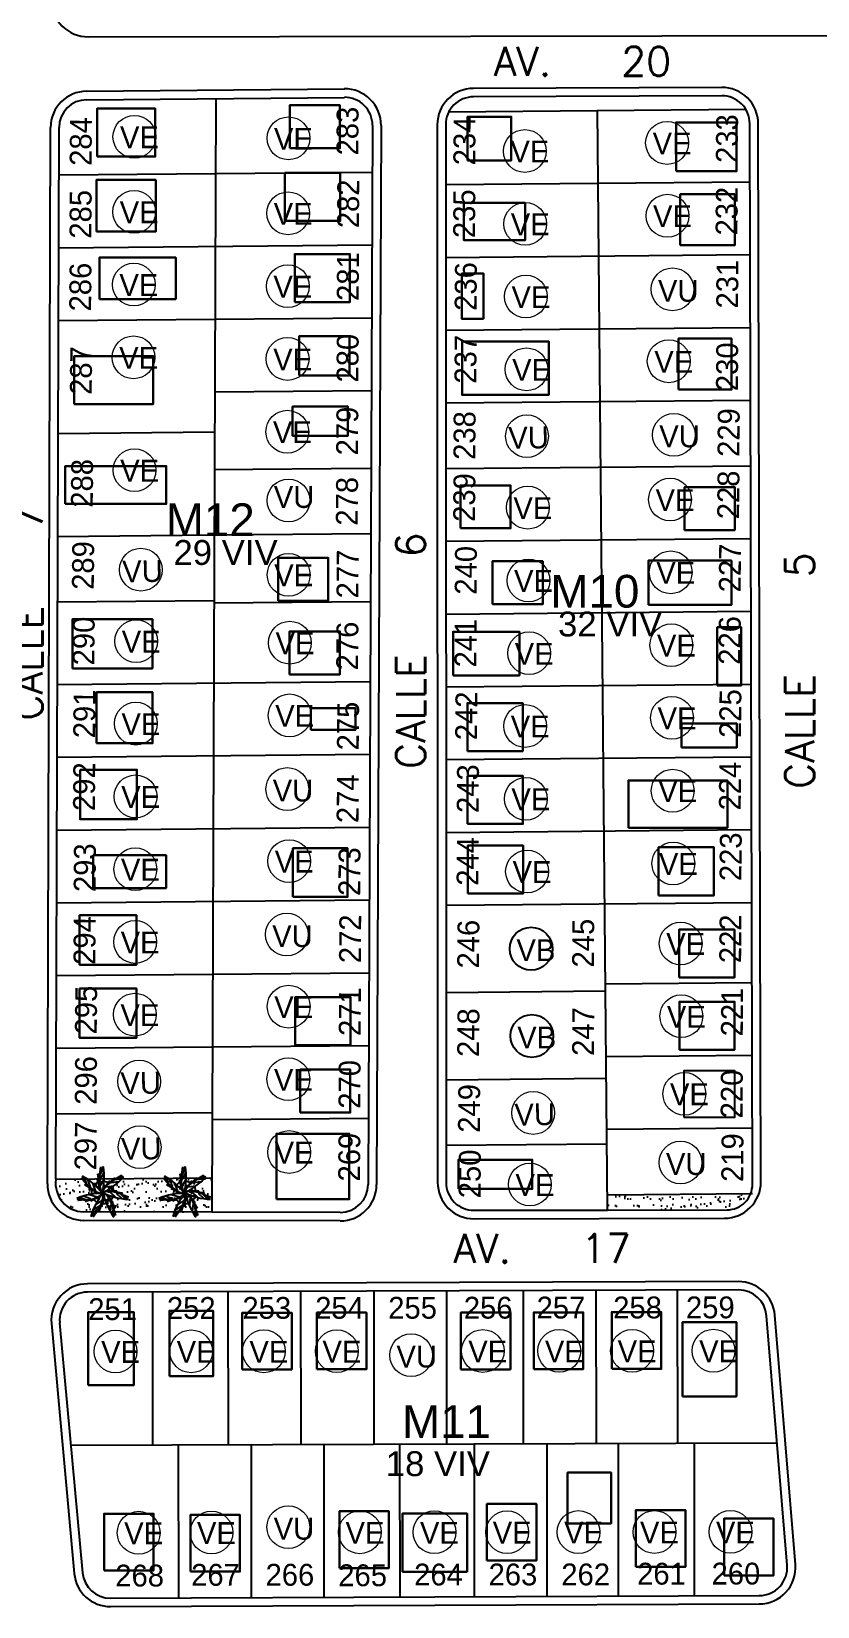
# Model space of a CAD drawing. Extents: x 472704 to 474638, y 1059265 to 1060325.
# Drawn here: x 473476.3 to 473584.4, y 1059510.3 to 1059726.7 of the extents above; entities that cross this region are included whole.
import ezdxf

# ---------------------------------------------------------------- set-up
doc = ezdxf.new("R2010")
doc.units = 0
doc.header["$LTSCALE"] = 0.4
doc.header["$MEASUREMENT"] = 0
for name, color, linetype, lineweight in [('AREAS VERDAS', 72, 'CONTINUOUS', 25), ('AREAS VERDES', 2, 'CONTINUOUS', 20), ('CALLES', 140, 'CONTINUOUS', 40), ('CASA', 31, 'CONTINUOUS', 30)]:
    doc.layers.add(name, color=color, linetype=linetype, lineweight=lineweight)
for name, color, linetype in [('BIFAMILIARES', 6, 'CONTINUOUS'), ('CASASDURAS', 1, 'CONTINUOUS'), ('Dura', 1, 'CONTINUOUS'), ('MANZANAS', 5, 'CONTINUOUS'), ('NumeroPropu', 6, 'CONTINUOUS'), ('PARCELASPEOPUESTAS', 3, 'CONTINUOUS'), ('TipoVivienda', 7, 'CONTINUOUS'), ('UNIFAMILIAR', 5, 'CONTINUOUS'), ('VEGETACION', 3, 'CONTINUOUS'), ('VIAPROPUESTA', 7, 'CONTINUOUS')]:
    doc.layers.add(name, color=color, linetype=linetype)
doc.styles.add('ARIAL', font='arial.ttf')
doc.styles.add('Numeros Parcelas', font='', dxfattribs={"height": 3})
doc.styles.get("Standard").update_dxf_attribs({"font": 'romans.shx'})
doc.styles.add('TipoVivienda', font='', dxfattribs={"height": 3})
doc.styles.get('Numeros Parcelas').set_extended_font_data('AvantGarde Bk BT')
doc.styles.get('TipoVivienda').set_extended_font_data('AvantGarde Bk BT')
pattern_1 = [(37.5, (0, 0), (-0.0629933581, 1.926823769), [0, -1.52, 0, -1.7, 0, -1.625]), (7.5, (0, 0), (1.769776705, 2.822146065), [0, -0.82, 0, -1.37, 0, -0.525]), (327.5, (-1.23, 0), (3.1141418618, 0.0056590535), [0, -0.5, 0, -1.8, 0, -2.35]), (317.5, (-1.23, 0), (3.0061266046, 0.877675565), [0, -0.25, 0, -1.18, 0, -1.35])]

# ---------------------------------------------------------------- blocks, each defined once
blk = doc.blocks.new('PALME01')
at = {"layer": 'VEGETACION'}
for p, q in [((-0.48, 1.69), (-0.56, 2.58)), ((-0.56, 2.58), (-0.32, 2.46)), ((-0.34, 2.42), (0.22, 3.22)), ((-0.34, 1.77), (0.26, 2.65)), ((-0.32, 2.46), (-0.14, 3.51)), ((1.78, 1.75), (2.7, 2.27)), ((2.7, 2.27), (2.6, 2.09)), ((-2.17, 1.26), (-2.88, 2.05)), ((-2.88, 2.05), (-2.68, 2)), ((-2.16, 1.22), (-2.44, 2.16)), ((-2.42, 1.15), (-2.17, 1.26)), ((-1.67, 0.65), (-2.42, 1.15)), ((-1.65, 0.81), (-1.96, 1.83)), ((-1.86, 0.57), (-1.67, 0.65)), ((-0.99, 0.15), (-1.86, 0.57)), ((-0.93, 0.18), (-1.28, 1.25)), ((-1.16, 0.07), (-0.99, 0.15)), ((-0.01, -0.17), (-1.16, 0.07)), ((-0.45, 0.84), (-0.66, 1.78)), ((-0.66, 1.78), (-0.48, 1.69)), ((-0.08, -0.13), (-0.61, 0.92)), ((-0.61, 0.92), (-0.45, 0.84)), ((-0.39, 0.81), (0.23, 1.75)), ((-0.1, -0.04), (0.39, 1.03)), ((-0.04, 0.03), (1.1, 0.31)), ((0.04, 0.02), (0.97, -0.69)), ((0.39, 1.03), (0.43, 0.85)), ((0.43, 0.85), (1.03, 1.6)), ((0.44, 0.78), (1.57, 0.88)), ((0.94, 0.12), (1.72, -0.7)), ((1.1, 0.31), (0.98, 0.17)), ((0.98, 0.17), (1.94, 0.16)), ((1.03, 1.6), (1.07, 1.4)), ((1.07, 1.4), (1.72, 2.02)), ((1.22, 1.34), (2.28, 1.42)), ((1.72, 2.02), (1.78, 1.75)), ((1.73, 1.74), (2.71, 1.81)), ((1.94, 0.16), (1.81, 0.01)), ((1.81, 0.01), (2.7, -0.12)), ((-3.46, -1), (-3.29, -0.88)), ((-2.4, -0.93), (-3.46, -1)), ((-2.35, -0.95), (-3.26, -0.58)), ((-1.72, -0.8), (-2.71, -0.42)), ((-1.61, -0.92), (-2.46, -1.2)), ((-0.77, -0.64), (-1.83, -0.24)), ((-0.79, -0.71), (-1.66, -1.12)), ((-1.66, -1.12), (-1.61, -0.92)), ((-0.5, -1.86), (-1.42, -2.4)), ((-0.03, -1.03), (-1.01, -1.6)), ((0.07, -0.13), (-0.83, -0.88)), ((-0.83, -0.88), (-0.79, -0.71)), ((-0.33, -1.85), (-0.65, -2.69)), ((-0.21, -2.01), (-0.33, -1.85)), ((0.01, -1.08), (-0.21, -2.01)), ((0.12, -1.22), (0.01, -1.08)), ((0.09, -0.05), (0.12, -1.22)), ((0.73, -0.69), (0.57, -1.81)), ((0.97, -0.69), (0.79, -0.69)), ((0.79, -0.69), (1.39, -1.44)), ((1.09, -1.57), (0.94, -2.63)), ((1.39, -1.44), (1.19, -1.44)), ((1.19, -1.44), (1.64, -2.21)), ((1.38, -2.16), (1.22, -3.13)), ((1.86, -0.15), (2.59, -0.93)), ((2.49, -0.3), (3.15, -1.02)), ((2.7, -0.12), (2.53, -0.32)), ((2.53, -0.32), (3.51, -0.73)), ((3.51, -0.73), (3.31, -0.76)), ((-0.78, -2.45), (-1.63, -2.93)), ((-0.82, -2.48), (-1.43, -3.35)), ((-0.65, -2.69), (-0.82, -2.48)), ((1.37, -2.21), (1.67, -3.23)), ((1.64, -2.21), (1.37, -2.21)), ((1.67, -3.23), (1.52, -3.09))]:
    blk.add_line(p, q, dxfattribs=at)
for centre, radius, start, end in [((0.88, 3.52), 3.79, 197.9411, 256.4055), ((-7.05, -5.04), 8.56, 34.6853, 59.6613), ((3.35, 1.47), 3.79, 146.5126, 204.9769), ((-8.28, 2.34), 8.56, 343.2568, 8.2327), ((0, 0), 1.53, 165.4304, 194.1231), ((0, 0), 1.53, 112.3411, 140.8959), ((-3.28, 7.91), 8.56, 291.8282, 316.8041), ((3.29, -1.73), 3.79, 95.084, 153.5483), ((0.75, -3.68), 3.79, 43.6554, 102.1198), ((4.18, 7.47), 8.56, 240.3996, 265.3756), ((-2.36, -2.91), 3.79, 352.2268, 50.6912), ((8.5, 1.36), 8.56, 188.971, 213.947), ((0, 0), 1.53, 58.7372, 86.9078), ((0, 0), 1.53, 6.2517, 34.072), ((-0.51, -8.67), 8.56, 86.1139, 111.0899), ((-2.25, 2.86), 3.79, 249.3697, 307.8341), ((-3.7, 0), 3.79, 300.7983, 359.2626), ((6.41, -5.83), 8.56, 137.5425, 162.5184), ((0, 0), 1.53, 216.742, 245.1681), ((0, 0), 1.53, 266.3653, 294.3399), ((0, 0), 1.53, 315.6716, 343.3932)]:
    blk.add_arc(centre, radius, start, end, dxfattribs=at)
blk = doc.blocks.new('PALMERA')
at = {"layer": 'AREAS VERDES'}
blk.add_blockref('PALME01', (-88.82, 0.82), dxfattribs=at)

msp = doc.modelspace()

# ---------------------------------------------------------------- hatches: boundary and pattern name
at = {"layer": 'AREAS VERDAS'}
h = msp.add_hatch(dxfattribs=at)
h.set_pattern_fill('AR-SAND', color=64, style=0)
h.set_pattern_definition(pattern_1)
h.paths.add_polyline_path([(473479.69, 1059568.98, 0.455005), (473483.51, 1059564.51), (473501.14, 1059564.47), (473501.15, 1059569.18)])
h = msp.add_hatch(dxfattribs=at)
h.set_pattern_fill('AR-SAND', color=64, style=0)
h.set_pattern_definition(pattern_1)
h.paths.add_polyline_path([(473571.94, 1059564.79, 0.309917), (473575.2, 1059567.04), (473555.49, 1059566.86), (473555.51, 1059564.76)])

# ---------------------------------------------------------------- linework, layer by layer
at = {"layer": 'BIFAMILIARES', "linetype": 'Continuous'}
for centre in [(473545, 1059600.67), (473545.11, 1059588.68)]:
    msp.add_circle(centre, 2.94, dxfattribs=at)
at = {"layer": 'CASA'}
for points in [[(473485.35, 1059709.52), (473493.35, 1059709.52), (473493.35, 1059716.12), (473485.35, 1059716.12)], [(473511.84, 1059710.67), (473518.74, 1059710.67), (473518.74, 1059716.57), (473511.84, 1059716.57)], [(473536.27, 1059708.99), (473542.27, 1059708.99), (473542.27, 1059714.99), (473536.27, 1059714.99)], [(473564.94, 1059707.51), (473573.24, 1059707.51), (473573.24, 1059714.21), (473564.94, 1059714.21)], [(473485.26, 1059699.22), (473493.41, 1059699.22), (473493.41, 1059706.32), (473485.26, 1059706.32)], [(473511.18, 1059700.68), (473518.78, 1059700.68), (473518.78, 1059707.28), (473511.18, 1059707.28)], [(473565.5, 1059697.34), (473573, 1059697.34), (473573, 1059704.34), (473565.5, 1059704.34)], [(473535.77, 1059703.16), (473544.18, 1059703.16), (473544.18, 1059698.03), (473535.77, 1059698.03)], [(473485.67, 1059689.94), (473496.17, 1059689.94), (473496.17, 1059695.64), (473485.67, 1059695.64)], [(473512.51, 1059689.52), (473520.11, 1059689.52), (473520.11, 1059696.12), (473512.51, 1059696.12)], [(473538.48, 1059687.24), (473535.48, 1059687.24), (473535.48, 1059693.44), (473538.48, 1059693.44)], [(473513.15, 1059679.45), (473520.05, 1059679.45), (473520.05, 1059684.85), (473513.15, 1059684.85)], [(473565.25, 1059677.5), (473572.55, 1059677.5), (473572.55, 1059684.5), (473565.25, 1059684.5)], [(473535.51, 1059684.13), (473547.44, 1059684.13), (473547.44, 1059676.77), (473535.51, 1059676.77)], [(473482.22, 1059675.51), (473493.07, 1059675.51), (473493.07, 1059682.11), (473482.22, 1059682.11)], [(473512.22, 1059671.16), (473519.82, 1059671.16), (473519.82, 1059675.16), (473512.22, 1059675.16)], [(473480.97, 1059661.79), (473494.87, 1059661.79), (473494.87, 1059666.99), (473480.97, 1059666.99)], [(473535.29, 1059658.44), (473542.19, 1059658.44), (473542.19, 1059664.34), (473535.29, 1059664.34)], [(473566.09, 1059658.2), (473572.99, 1059658.2), (473572.99, 1059664.1), (473566.09, 1059664.1)], [(473510.22, 1059648.47), (473517.12, 1059648.47), (473517.12, 1059654.37), (473510.22, 1059654.37)], [(473539.7, 1059648), (473546.6, 1059648), (473546.6, 1059653.9), (473539.7, 1059653.9)], [(473561.13, 1059647.9), (473572.53, 1059647.9), (473572.53, 1059654), (473561.13, 1059654)], [(473481.97, 1059639.18), (473492.97, 1059639.18), (473492.97, 1059645.93), (473481.97, 1059645.93)], [(473511.82, 1059638.37), (473518.72, 1059638.37), (473518.72, 1059644.27), (473511.82, 1059644.27)], [(473534.29, 1059638.22), (473543.39, 1059638.22), (473543.39, 1059644.22), (473534.29, 1059644.22)], [(473570.58, 1059636.85), (473573.88, 1059636.85), (473573.88, 1059644.85), (473570.58, 1059644.85)], [(473485.28, 1059628.91), (473492.98, 1059628.91), (473492.98, 1059635.91), (473485.28, 1059635.91)], [(473514.72, 1059630.74), (473520.87, 1059630.74), (473520.87, 1059633.74), (473514.72, 1059633.74)], [(473536.26, 1059627.82), (473543.86, 1059627.82), (473543.86, 1059634.42), (473536.26, 1059634.42)], [(473565.68, 1059628.3), (473573.28, 1059628.3), (473573.28, 1059631.6), (473565.68, 1059631.6)], [(473483.02, 1059625.27), (473483.02, 1059618.47), (473490.82, 1059618.47), (473490.82, 1059625.27)], [(473536.28, 1059617.82), (473543.88, 1059617.82), (473543.88, 1059624.42), (473536.28, 1059624.42)], [(473558.38, 1059617.29), (473571.98, 1059617.29), (473571.98, 1059623.79), (473558.38, 1059623.79)], [(473484.83, 1059613.51), (473484.83, 1059609.01), (473494.83, 1059609.01), (473494.83, 1059613.51)], [(473512.28, 1059607.78), (473519.78, 1059607.78), (473519.78, 1059614.48), (473512.28, 1059614.48)], [(473536.31, 1059608.25), (473543.91, 1059608.25), (473543.91, 1059614.85), (473536.31, 1059614.85)], [(473562.53, 1059608), (473570.13, 1059608), (473570.13, 1059614.6), (473562.53, 1059614.6)], [(473482.96, 1059605.27), (473482.96, 1059598.47), (473490.76, 1059598.47), (473490.76, 1059605.27)], [(473565.35, 1059596.7), (473572.95, 1059596.7), (473572.95, 1059603.3), (473565.35, 1059603.3)], [(473482.96, 1059595.22), (473482.96, 1059588.42), (473490.76, 1059588.42), (473490.76, 1059595.22)], [(473512.6, 1059587.43), (473520.2, 1059587.43), (473520.2, 1059594.03), (473512.6, 1059594.03)], [(473565.38, 1059586.78), (473572.98, 1059586.78), (473572.98, 1059593.38), (473565.38, 1059593.38)], [(473513.25, 1059578.15), (473520.15, 1059578.15), (473520.15, 1059584.05), (473513.25, 1059584.05)], [(473510.01, 1059566.24), (473520.01, 1059566.24), (473520.01, 1059575.24), (473510.01, 1059575.24)], [(473535.02, 1059567.66), (473545.17, 1059567.66), (473545.17, 1059571.66), (473535.02, 1059571.66)], [(473484.11, 1059540.71), (473490.41, 1059540.71), (473490.41, 1059550.71), (473484.11, 1059550.71)], [(473495.29, 1059541.91), (473501.29, 1059541.91), (473501.29, 1059550.91), (473495.29, 1059550.91)], [(473505.31, 1059542.85), (473512.11, 1059542.85), (473512.11, 1059550.65), (473505.31, 1059550.65)], [(473515.56, 1059542.88), (473522.36, 1059542.88), (473522.36, 1059550.68), (473515.56, 1059550.68)], [(473535.36, 1059542.87), (473542.16, 1059542.87), (473542.16, 1059550.67), (473535.36, 1059550.67)], [(473545.37, 1059542.9), (473552.17, 1059542.9), (473552.17, 1059550.7), (473545.37, 1059550.7)], [(473556.09, 1059542.93), (473562.89, 1059542.93), (473562.89, 1059550.73), (473556.09, 1059550.73)], [(473565.83, 1059539.15), (473573.23, 1059539.15), (473573.23, 1059549.36), (473565.83, 1059549.36)], [(473550.01, 1059521.69), (473556.01, 1059521.69), (473556.01, 1059528.69), (473550.01, 1059528.69)], [(473538.94, 1059516.58), (473545.74, 1059516.58), (473545.74, 1059524.38), (473538.94, 1059524.38)], [(473486.32, 1059515.23), (473493.12, 1059515.23), (473493.12, 1059523.03), (473486.32, 1059523.03)], [(473498.19, 1059515.07), (473504.99, 1059515.07), (473504.99, 1059522.87), (473498.19, 1059522.87)], [(473518.67, 1059515.56), (473525.47, 1059515.56), (473525.47, 1059523.36), (473518.67, 1059523.36)], [(473527.31, 1059515.05), (473536.21, 1059515.05), (473536.21, 1059523.05), (473527.31, 1059523.05)], [(473559.42, 1059515.72), (473566.22, 1059515.72), (473566.22, 1059523.52), (473559.42, 1059523.52)], [(473571.53, 1059514.56), (473578.33, 1059514.56), (473578.33, 1059522.36), (473571.53, 1059522.36)]]:
    msp.add_lwpolyline(points, close=True, dxfattribs=at)
at = {"layer": 'CASASDURAS'}
msp.add_lwpolyline([(473566.01, 1059577.5), (473573.01, 1059577.5), (473573.01, 1059583.9), (473566.01, 1059583.9)], close=True, dxfattribs=at)
at = {"layer": 'Dura', "linetype": 'Continuous', "lineweight": 20}
msp.add_circle((473566.07, 1059580.73), 2.94, dxfattribs=at)
at = {"layer": 'PARCELASPEOPUESTAS', "linetype": 'Continuous'}
for p, q in [((473483.92, 1059717.33), (473519.35, 1059717.65)), ((473501.69, 1059717.5), (473501.14, 1059564.47)), ((473533.7, 1059715.66), (473574.49, 1059716.04)), ((473555.51, 1059564.76), (473554.12, 1059715.85)), ((473479.69, 1059568.98), (473480.13, 1059713.52)), ((473523.21, 1059713.81), (473522.61, 1059568.25)), ((473533.27, 1059713.89), (473533.32, 1059568.56)), ((473575.43, 1059568.3), (473575.06, 1059714.04)), ((473480.11, 1059706.99), (473523.19, 1059707.38)), ((473533.27, 1059705.66), (473575.08, 1059706.04)), ((473480.08, 1059696.99), (473523.15, 1059697.38)), ((473533.28, 1059695.66), (473575.11, 1059696.04)), ((473480.05, 1059686.99), (473523.1, 1059687.38)), ((473533.28, 1059685.66), (473575.13, 1059686.04)), ((473501.54, 1059677.18), (473523.06, 1059677.38)), ((473533.28, 1059675.66), (473575.16, 1059676.04)), ((473480.07, 1059671.48), (473501.43, 1059671.68)), ((473501.39, 1059666.52), (473522.9, 1059666.71)), ((473533.29, 1059666.66), (473575.18, 1059667.04)), ((473479.85, 1059657.32), (473501.36, 1059657.52)), ((473501.47, 1059657.52), (473522.98, 1059657.71)), ((473533.29, 1059656.66), (473575.2, 1059657.04)), ((473479.93, 1059648.32), (473501.44, 1059648.52)), ((473501.44, 1059648.18), (473522.94, 1059648.38)), ((473533.29, 1059646.66), (473575.23, 1059647.04)), ((473479.9, 1059636.98), (473522.89, 1059637.38)), ((473533.3, 1059636.66), (473575.26, 1059637.04)), ((473479.87, 1059626.98), (473522.85, 1059627.38)), ((473533.3, 1059626.66), (473575.28, 1059627.04)), ((473479.84, 1059616.98), (473522.81, 1059617.38)), ((473533.3, 1059616.66), (473575.31, 1059617.04)), ((473479.81, 1059606.98), (473522.77, 1059607.38)), ((473533.31, 1059606.66), (473575.33, 1059607.04)), ((473479.78, 1059596.98), (473522.73, 1059597.37)), ((473555.22, 1059595.86), (473575.36, 1059596.04)), ((473533.31, 1059594.66), (473555.23, 1059594.86)), ((473479.75, 1059586.98), (473522.69, 1059587.37)), ((473555.31, 1059585.86), (473575.39, 1059586.04)), ((473533.31, 1059582.66), (473555.34, 1059582.86)), ((473479.72, 1059577.98), (473501.18, 1059578.18)), ((473501.18, 1059577.18), (473522.64, 1059577.37)), ((473555.4, 1059575.86), (473575.41, 1059576.04)), ((473533.32, 1059573.66), (473555.42, 1059573.86)), ((473479.69, 1059568.98), (473501.15, 1059569.18)), ((473555.49, 1059566.86), (473575.43, 1059567.04)), ((473518.77, 1059564.44), (473501.14, 1059564.47)), ((473537.17, 1059564.72), (473555.51, 1059564.76)), ((473573.5, 1059553.78), (473484.04, 1059553.48)), ((473492.95, 1059553.52), (473492.97, 1059532.48)), ((473503.33, 1059553.55), (473503.36, 1059532.52)), ((473513.33, 1059553.58), (473513.36, 1059532.55)), ((473523.37, 1059553.61), (473523.4, 1059532.59)), ((473533.37, 1059553.65), (473533.4, 1059532.63)), ((473543.9, 1059553.68), (473543.93, 1059532.67)), ((473553.9, 1059553.71), (473553.93, 1059532.7)), ((473565.1, 1059553.75), (473565.12, 1059532.74)), ((473480.21, 1059549.27), (473483.34, 1059514.93)), ((473580.19, 1059515.96), (473577.36, 1059550.24)), ((473481.75, 1059532.44), (473578.8, 1059532.79)), ((473496.52, 1059532.52), (473496.54, 1059511.49)), ((473506.52, 1059532.53), (473506.54, 1059511.5)), ((473516.52, 1059532.57), (473516.54, 1059511.54)), ((473526.93, 1059532.6), (473526.96, 1059511.64)), ((473537.17, 1059532.64), (473537.19, 1059511.65)), ((473547.17, 1059532.68), (473547.19, 1059511.66)), ((473556.97, 1059532.71), (473556.99, 1059511.67)), ((473567.41, 1059532.75), (473567.43, 1059511.75)), ((473487.2, 1059511.42), (473576.36, 1059511.78))]:
    msp.add_line(p, q, dxfattribs=at)
for centre, radius, start, end in [((473483.96, 1059713.5), 3.83, 90.5186, 179.8275), ((473519.38, 1059713.83), 3.83, 359.7607, 90.5186), ((473518.78, 1059568.27), 3.83, 269.8798, 359.7607), ((473537.16, 1059568.56), 3.84, 179.9838, 270.1224), ((473484.06, 1059549.62), 3.86, 90.1885, 185.2055), ((473573.52, 1059549.92), 3.86, 4.7216, 90.1885), ((473576.35, 1059515.64), 3.86, 270.2332, 4.7216), ((473487.19, 1059515.28), 3.86, 185.2055, 270.2332)]:
    msp.add_arc(centre, radius, start, end, dxfattribs=at)
at = {"layer": 'TipoVivienda', "linetype": 'Continuous', "lineweight": 20}
for centre in [(473490.48, 1059712.24), (473511.65, 1059712.03), (473544.14, 1059710.28), (473563.69, 1059711.39), (473490.44, 1059701.93), (473511.61, 1059701.72), (473563.74, 1059701.39), (473544.2, 1059700.28), (473490.41, 1059691.93), (473511.58, 1059691.72), (473544.29, 1059690.28), (473490.37, 1059681.93), (473511.54, 1059681.71), (473544.38, 1059680.28), (473563.92, 1059681.39), (473511.5, 1059671.71), (473490.51, 1059666.43), (473564.1, 1059662.39), (473544.55, 1059661.28), (473511.68, 1059652.05), (473544.65, 1059651.28), (473564.19, 1059652.39), (473490.73, 1059642.93), (473511.86, 1059642.72), (473544.74, 1059641.28), (473564.28, 1059642.39), (473511.82, 1059632.73), (473564.37, 1059632.39), (473490.69, 1059631.6), (473544.18, 1059631.27), (473490.65, 1059621.6), (473544.27, 1059621.27), (473564.46, 1059622.38), (473511.75, 1059612.71), (473564.55, 1059612.38), (473490.61, 1059611.6), (473544.45, 1059611.27), (473490.58, 1059601.6), (473565.56, 1059601.39), (473490.54, 1059591.61), (473511.68, 1059592.71), (473565.65, 1059591.39), (473511.64, 1059582.73), (473511.74, 1059572.73), (473544.84, 1059568.28), (473487.89, 1059545.33), (473498.28, 1059545.34), (473508.28, 1059545.35), (473518.32, 1059545.37), (473538.36, 1059545.39), (473548.88, 1059545.4), (473558.88, 1059545.41), (473570.08, 1059545.43), (473491.07, 1059520.42), (473501.07, 1059520.45), (473521.48, 1059520.48), (473531.72, 1059520.49), (473541.72, 1059520.5), (473551.52, 1059520.51), (473561.96, 1059520.52), (473572.4, 1059520.54)]:
    msp.add_circle(centre, 2.94, dxfattribs=at)
at = {"layer": 'UNIFAMILIAR', "linetype": 'Continuous', "lineweight": 20}
for centre in [(473564.45, 1059691.28), (473544.44, 1059671.1), (473564.63, 1059671.28), (473511.65, 1059662.27), (473491.38, 1059652.75), (473511.5, 1059622.61), (473511.43, 1059602.61), (473491.13, 1059582.42), (473545.29, 1059578.1), (473491.21, 1059573.41), (473565.55, 1059571.29), (473528.51, 1059544.83), (473511.64, 1059521.18)]:
    msp.add_circle(centre, 2.94, dxfattribs=at)
at = {"layer": 'VIAPROPUESTA'}
for p, q in [((473484.11, 1059725.98), (473677.41, 1059726.3)), ((473483.91, 1059718.5), (473519.34, 1059718.82)), ((473571.2, 1059719.03), (473537.09, 1059718.89)), ((473571.21, 1059717.87), (473537.1, 1059717.72)), ((473478.52, 1059568.36), (473478.96, 1059713.52)), ((473524.38, 1059713.8), (473523.78, 1059568.25)), ((473532.11, 1059713.89), (473532.16, 1059568.56)), ((473576.59, 1059568.64), (473576.22, 1059714.04)), ((473518.77, 1059563.27), (473483.51, 1059563.34)), ((473537.17, 1059563.56), (473571.6, 1059563.63)), ((473573.5, 1059554.92), (473484.04, 1059554.62)), ((473581.33, 1059516.06), (473578.5, 1059550.33)), ((473479.08, 1059549.17), (473482.21, 1059514.83)), ((473487.21, 1059510.28), (473576.37, 1059510.64))]:
    msp.add_line(p, q, dxfattribs=at)
at = {"layer": 'VIAPROPUESTA', "linetype": 'Continuous'}
for p, q in [((473501.14, 1059564.47), (473483.51, 1059564.51)), ((473555.51, 1059564.76), (473571.94, 1059564.79))]:
    msp.add_line(p, q, dxfattribs=at)
at = {"layer": 'VIAPROPUESTA'}
for centre, radius, start, end in [((473484.1, 1059730.98), 5, 179.8222, 270.0965), ((473483.96, 1059713.5), 5, 90.5186, 179.8275), ((473519.38, 1059713.83), 5, 359.7607, 90.5186), ((473537.11, 1059713.89), 5, 90.2194, 180.0187), ((473537.09, 1059713.91), 3.82, 89.8454, 180.1739), ((473571.22, 1059714.03), 5, 0.146, 90.2194), ((473571.22, 1059714.03), 3.84, 0.146, 90.2194), ((473483.52, 1059568.34), 5, 179.8275, 269.8798), ((473483.55, 1059568.41), 3.9, 171.6012, 269.4642), ((473518.78, 1059568.27), 5, 269.8798, 359.7607), ((473537.16, 1059568.56), 5, 180.0187, 270.1224), ((473571.59, 1059568.63), 5, 270.1224, 0.146), ((473484.06, 1059549.62), 5, 90.1885, 185.2055), ((473573.52, 1059549.92), 5, 4.7216, 90.1885), ((473576.35, 1059515.64), 5, 270.2332, 4.7216), ((473487.19, 1059515.28), 5, 185.2055, 270.2332)]:
    msp.add_arc(centre, radius, start, end, dxfattribs=at)
at = {"layer": 'VIAPROPUESTA', "linetype": 'Continuous'}
msp.add_arc((473571.93, 1059568.29), 3.5, 270.1224, 0.146, dxfattribs=at)

# ---------------------------------------------------------------- block references
at = {"layer": 'AREAS VERDAS', "linetype": 'Continuous', "rotation": 1.972147739680779}
for p in [(473574.92, 1059569.41), (473586.2, 1059569.41)]:
    msp.add_blockref('PALMERA', p, dxfattribs=at)

# ---------------------------------------------------------------- texts
at = {"layer": 'CALLES', "linetype": 'Continuous'}
for s, p in [('AV.   20', (473539.88, 1059720.6)), ('AV.   17', (473534.36, 1059557.49))]:
    msp.add_text(s, height=4, dxfattribs=at).set_placement(p)
for s, p in [('CALLE   7', (473477.86, 1059632.03)), ('CALLE    6', (473530.46, 1059625.36)), ('CALLE    5', (473583.93, 1059622.63))]:
    msp.add_text(s, height=4, rotation=90, dxfattribs=at).set_placement(p)
at = {"layer": 'MANZANAS', "linetype": 'Continuous', "style": 'ARIAL'}
for s, height, p in [('M12', 4.5, (473494.8, 1059657.37)), ('29 VIV ', 3.416, (473495.85, 1059653.41)), ('M10', 4.5, (473547.66, 1059647.54)), ('32 VIV ', 3.416, (473548.71, 1059643.58)), ('M11', 4.5, (473527.27, 1059533.44)), ('18 VIV', 3.416, (473525.03, 1059528.2))]:
    msp.add_text(s, height=height, dxfattribs=at).set_placement(p)
at = {"layer": 'NumeroPropu', "linetype": 'Continuous', "lineweight": 20, "style": 'Numeros Parcelas'}
for s, rotation, p in [('284', 89.5931, (473484.59, 1059708.23)), ('283', 89.5931, (473521.25, 1059709.67)), ('234', 89.5931, (473537.32, 1059708.31)), ('233', 89.5931, (473573.4, 1059708.63)), ('282', 89.5931, (473521.34, 1059699.67)), ('285', 89.5931, (473484.56, 1059698.23)), ('235', 89.5931, (473537.29, 1059698.31)), ('232', 89.5931, (473573.36, 1059698.66)), ('281', 89.5931, (473521.3, 1059689.67)), ('286', 89.5931, (473484.53, 1059688.23)), ('236', 89.5931, (473537.5, 1059688.31)), ('231', 89.5931, (473573.45, 1059688.63)), ('280', 89.5931, (473521.26, 1059678.46)), ('237', 89.5931, (473537.47, 1059678.31)), ('287', 89.5931, (473484.62, 1059676.76)), ('230', 89.5931, (473573.42, 1059677.28)), ('279', 89.5931, (473521.21, 1059668.45)), ('238', 89.5931, (473537.33, 1059667.83)), ('229', 89.5931, (473573.63, 1059668.24)), ('288', 89.5931, (473484.76, 1059661.26)), ('278', 89.5931, (473521.17, 1059658.79)), ('239', 89.5931, (473537.3, 1059659.31)), ('228', 89.5931, (473573.59, 1059659.67)), ('289', 89.5931, (473484.9, 1059649.97)), ('277', 89.5931, (473521.26, 1059648.79)), ('240', 89.5931, (473537.51, 1059649.31)), ('227', 89.5931, (473573.81, 1059649.63)), ('290', 89.5931, (473484.98, 1059639.59)), ('241', 89.5931, (473537.48, 1059639.31)), ('226', 89.5931, (473573.77, 1059639.67)), ('276', 89.5931, (473521.22, 1059638.91)), ('291', 89.5931, (473485.08, 1059629.58)), ('242', 89.5931, (473537.57, 1059629.31)), ('225', 89.5931, (473573.86, 1059629.63)), ('275', 89.5931, (473521.32, 1059627.91)), ('292', 89.5931, (473485.05, 1059619.58)), ('224', 89.5931, (473573.82, 1059619.67)), ('274', 89.5931, (473521.28, 1059617.91)), ('243', 89.5931, (473537.79, 1059619.31)), ('244', 89.5931, (473537.76, 1059609.31)), ('223', 89.5931, (473573.91, 1059609.94)), ('293', 89.5931, (473485.14, 1059608.44)), ('273', 89.5931, (473521.51, 1059607.91)), ('294', 89.5931, (473485.11, 1059598.44)), ('272', 89.5931, (473521.61, 1059598.67)), ('246', 89.5931, (473537.85, 1059597.94)), ('245', 89.5931, (473553.64, 1059598.08)), ('222', 89.5931, (473573.87, 1059598.67)), ('295', 89.5931, (473485.31, 1059588.88)), ('271', 89.5931, (473521.57, 1059588.67)), ('221', 89.5931, (473574.1, 1059588.61)), ('248', 89.5931, (473537.85, 1059585.78)), ('247', 89.5931, (473553.64, 1059585.93)), ('296', 89.5931, (473485.29, 1059579.21)), ('270', 89.5931, (473521.53, 1059578.67)), ('220', 89.5931, (473574.06, 1059577.34)), ('249', 89.5931, (473537.96, 1059575.37)), ('297', 89.5931, (473485.26, 1059570.21)), ('269', 89.5931, (473521.49, 1059568.67)), ('219', 89.5931, (473574.15, 1059568.61)), ('250', 89.5931, (473538.05, 1059566.37)), ('251', 0.0106, (473484.14, 1059549.64)), ('252', 0.0106, (473494.95, 1059549.8)), ('253', 0.0106, (473505.33, 1059549.81)), ('254', 0.0106, (473515.33, 1059549.82)), ('255', 0.0106, (473525.37, 1059549.83)), ('256', 0.0106, (473535.76, 1059549.84)), ('257', 0.0106, (473545.76, 1059549.86)), ('258', 0.0106, (473556.29, 1059549.87)), ('259', 0.0106, (473566.29, 1059549.88)), ('268', 0.0106, (473487.86, 1059513.03)), ('267', 0.0106, (473498.28, 1059513.13)), ('266', 0.0106, (473508.51, 1059513.14)), ('265', 0.0106, (473518.51, 1059513.07)), ('264', 0.0106, (473528.93, 1059513.17)), ('263', 0.0106, (473539.16, 1059513.18)), ('262', 0.0106, (473549.16, 1059513.19)), ('261', 0.0106, (473559.58, 1059513.29)), ('260', 0.0106, (473569.81, 1059513.3))]:
    msp.add_text(s, height=3, rotation=rotation, dxfattribs=at).set_placement(p)
at = {"layer": 'TipoVivienda', "linetype": 'Continuous', "lineweight": 20, "style": 'TipoVivienda'}
for s, p in [('VE', (473488.5, 1059710.67)), ('VE', (473509.66, 1059710.45)), ('VE', (473561.71, 1059709.82)), ('VE', (473542.16, 1059708.71)), ('VE', (473488.46, 1059700.36)), ('VE', (473509.63, 1059700.14)), ('VE', (473561.76, 1059699.82)), ('VE', (473542.21, 1059698.71)), ('VE', (473488.42, 1059690.36)), ('VE', (473509.59, 1059690.14)), ('VE', (473542.31, 1059688.71)), ('VU', (473562.44, 1059689.57)), ('VE', (473488.39, 1059680.36)), ('VE', (473509.56, 1059680.14)), ('VE', (473561.94, 1059679.82)), ('VE', (473542.4, 1059678.71)), ('VE', (473509.52, 1059670.14)), ('VU', (473562.62, 1059669.57)), ('VE', (473488.53, 1059664.85)), ('VU', (473509.64, 1059661.24)), ('VE', (473562.11, 1059660.81)), ('VE', (473542.57, 1059659.7)), ('VE', (473509.7, 1059650.48)), ('VE', (473542.66, 1059649.7)), ('VE', (473562.21, 1059650.82)), ('VE', (473488.74, 1059641.36)), ('VE', (473509.88, 1059641.14)), ('VE', (473562.3, 1059640.82)), ('VE', (473542.75, 1059639.7)), ('VE', (473488.7, 1059630.02)), ('VE', (473509.84, 1059631.16)), ('VE', (473542.2, 1059629.7)), ('VE', (473562.39, 1059630.82)), ('VU', (473509.49, 1059620.9)), ('VE', (473488.67, 1059620.02)), ('VE', (473542.29, 1059619.7)), ('VE', (473562.48, 1059620.81)), ('VE', (473509.77, 1059611.14)), ('VE', (473562.57, 1059610.81)), ('VE', (473488.63, 1059610.02)), ('VE', (473542.46, 1059609.7)), ('VE', (473488.59, 1059600.02)), ('VU', (473509.42, 1059600.9)), ('VE', (473563.58, 1059599.82)), ('VB', (473542.99, 1059598.97)), ('VE', (473509.7, 1059591.14)), ('VE', (473488.56, 1059590.04)), ('VE', (473563.67, 1059589.82)), ('VB', (473543.1, 1059586.97)), ('VE', (473509.66, 1059581.15)), ('VE', (473564.09, 1059579.16)), ('VE', (473509.75, 1059571.15)), ('VU', (473563.54, 1059569.58)), ('VE', (473542.86, 1059566.7)), ('VE', (473485.91, 1059543.76)), ('VE', (473496.29, 1059543.77)), ('VE', (473506.29, 1059543.78)), ('VE', (473516.33, 1059543.79)), ('VU', (473526.5, 1059543.12)), ('VE', (473536.37, 1059543.82)), ('VE', (473546.9, 1059543.83)), ('VE', (473556.9, 1059543.84)), ('VE', (473568.1, 1059543.85)), ('VU', (473509.63, 1059519.47)), ('VE', (473489.08, 1059518.84)), ('VE', (473499.08, 1059518.88)), ('VE', (473519.5, 1059518.9)), ('VE', (473529.73, 1059518.91)), ('VE', (473539.73, 1059518.93)), ('VE', (473549.54, 1059518.94)), ('VE', (473559.97, 1059518.95)), ('VE', (473570.41, 1059518.96))]:
    msp.add_text(s, height=3, dxfattribs=at).set_placement(p)
for p in [(473541.9, 1059669.34), (473488.84, 1059650.99), (473488.59, 1059580.67), (473542.75, 1059576.35), (473488.67, 1059571.65)]:
    msp.add_text('VU', height=3, rotation=1.0479, dxfattribs=at).set_placement(p)

doc.saveas('drawing.dxf')
